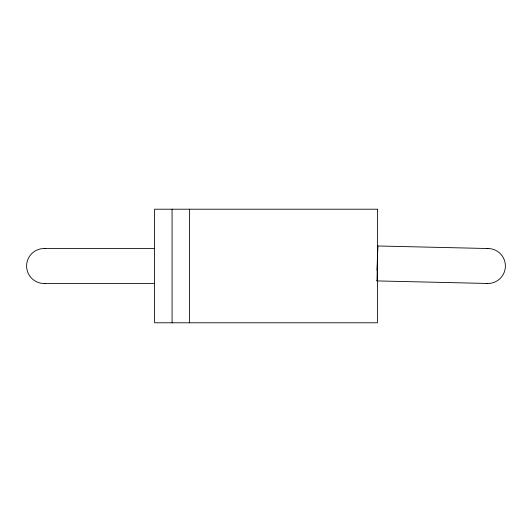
<?xml version="1.0" encoding="UTF-8"?>
<svg xmlns="http://www.w3.org/2000/svg" width="532" height="532" viewBox="0 0 532 532"><rect width="100%" height="100%" fill="white"/><g stroke="black" fill="none" stroke-linecap="round" stroke-linejoin="round"><path stroke-width="0.8" d="M377.028 270.436L377.8 245.983L487.192 248.511M487.172 283.456L377.002 280.916L377.8 245.983M487.924 248.524L487.897 248.53A17.476 17.443 -88.7 0 0 486.388 248.584A17.476 17.476 0 0 1 505.4 265.993A17.476 17.476 0 0 1 486.408 283.41M44.821 248.524L154.599 248.524M44.821 283.476L154.599 283.476M376.955 280.424L377.002 280.916M189.552 209.209L189.552 322.791M172.075 209.209L172.075 322.791M45.592 283.41A17.476 17.476 0 0 1 26.6 266A17.476 17.476 0 0 1 45.592 248.59M377.401 209.209L154.599 209.209L154.599 322.791L377.401 322.791L377.401 209.209"/></g></svg>
